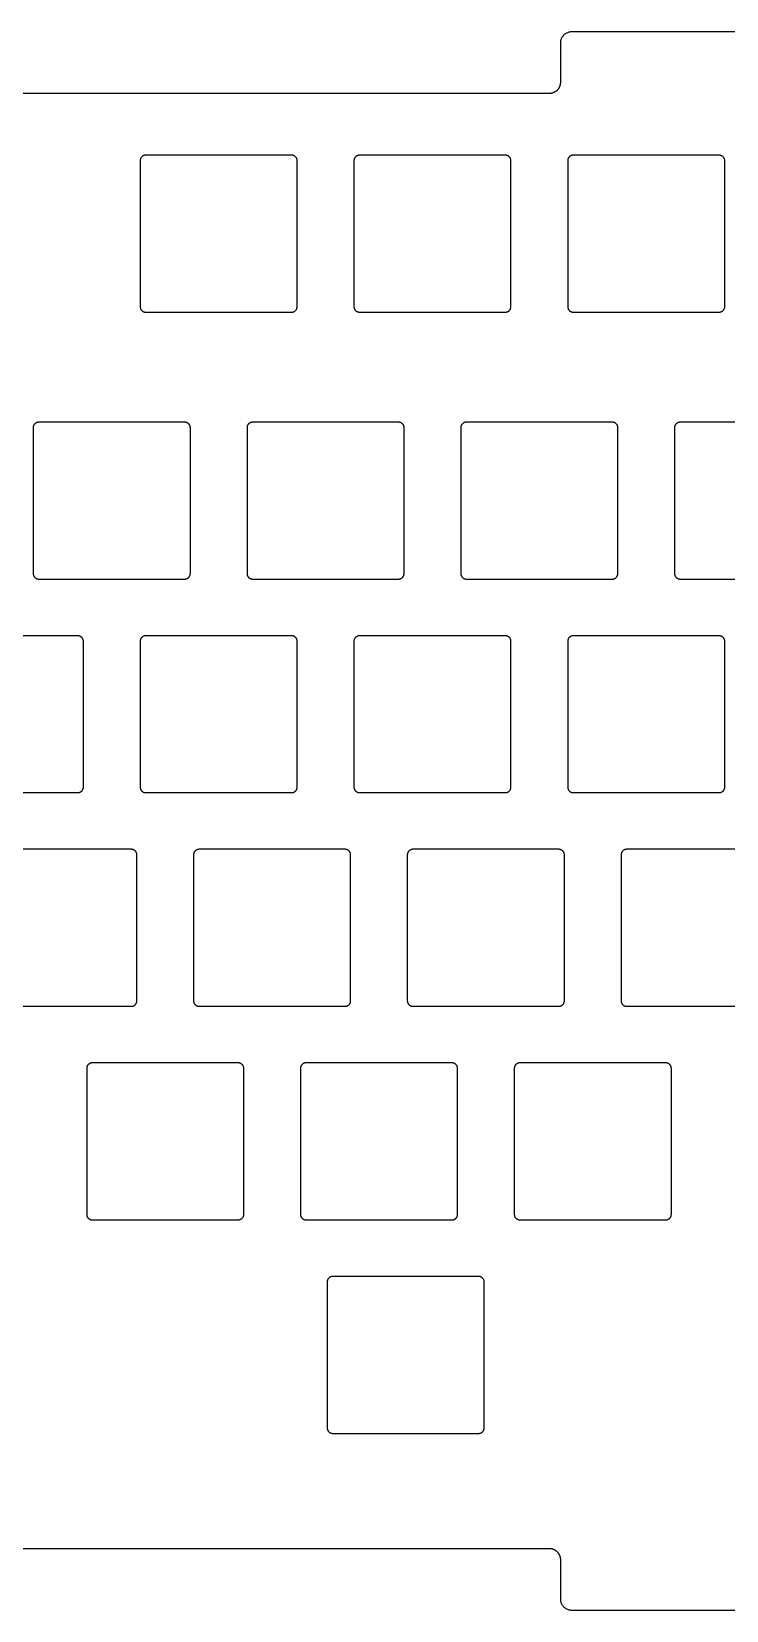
# Model space of a CAD drawing. Header units: millimetres. Extents: x -6 to 321, y -6 to 135.
# Drawn here: x 100.6 to 162.5, y -5.5 to 135.3 of the extents above; entities that cross this region are included whole.
import ezdxf

# ---------------------------------------------------------------- set-up
doc = ezdxf.new("R2010")
doc.units = ezdxf.units.MM
doc.layers.add('CUTOUTS', color=1, linetype='Continuous')
doc.layers.add('OUTLINE', color=7, linetype='Continuous')

msp = doc.modelspace()

# ---------------------------------------------------------------- linework, layer by layer
at = {"layer": 'CUTOUTS'}
for points in [[(110.64, 110.33), (110.67, 110.32), (110.7, 110.31), (110.73, 110.3), (110.77, 110.3), (110.8, 110.3), (123.8, 110.3), (123.83, 110.3), (123.87, 110.3), (123.9, 110.31), (123.93, 110.32), (123.96, 110.33), (123.99, 110.34), (124.02, 110.35), (124.05, 110.37), (124.08, 110.38), (124.1, 110.4), (124.13, 110.42), (124.15, 110.45), (124.18, 110.47), (124.2, 110.5), (124.22, 110.52), (124.23, 110.55), (124.25, 110.58), (124.26, 110.61), (124.27, 110.64), (124.28, 110.67), (124.29, 110.7), (124.3, 110.73), (124.3, 110.77), (124.3, 110.8), (124.3, 123.8), (124.3, 123.83), (124.3, 123.87), (124.29, 123.9), (124.28, 123.93), (124.27, 123.96), (124.26, 123.99), (124.25, 124.02), (124.23, 124.05), (124.22, 124.08), (124.2, 124.1), (124.18, 124.13), (124.15, 124.15), (124.13, 124.18), (124.1, 124.2), (124.08, 124.22), (124.05, 124.23), (124.02, 124.25), (123.99, 124.26), (123.96, 124.27), (123.93, 124.28), (123.9, 124.29), (123.87, 124.3), (123.83, 124.3), (123.8, 124.3), (110.8, 124.3), (110.77, 124.3), (110.73, 124.3), (110.7, 124.29), (110.67, 124.28), (110.64, 124.27), (110.61, 124.26), (110.58, 124.25), (110.55, 124.23), (110.52, 124.22), (110.5, 124.2), (110.47, 124.18), (110.45, 124.15), (110.42, 124.13), (110.4, 124.1), (110.38, 124.08), (110.37, 124.05), (110.35, 124.02), (110.34, 123.99), (110.33, 123.96), (110.32, 123.93), (110.31, 123.9), (110.3, 123.87), (110.3, 123.83), (110.3, 123.8), (110.3, 110.8), (110.3, 110.77), (110.3, 110.73), (110.31, 110.7), (110.32, 110.67), (110.33, 110.64), (110.34, 110.61), (110.35, 110.58), (110.37, 110.55), (110.38, 110.52), (110.4, 110.5), (110.42, 110.47), (110.45, 110.45), (110.47, 110.42), (110.5, 110.4), (110.52, 110.38), (110.55, 110.37), (110.58, 110.35), (110.61, 110.34)], [(129.72, 110.32), (129.75, 110.31), (129.78, 110.3), (129.82, 110.3), (129.85, 110.3), (142.85, 110.3), (142.88, 110.3), (142.92, 110.3), (142.95, 110.31), (142.98, 110.32), (143.01, 110.33), (143.04, 110.34), (143.07, 110.35), (143.1, 110.37), (143.13, 110.38), (143.15, 110.4), (143.18, 110.42), (143.2, 110.45), (143.23, 110.47), (143.25, 110.5), (143.27, 110.52), (143.28, 110.55), (143.3, 110.58), (143.31, 110.61), (143.32, 110.64), (143.33, 110.67), (143.34, 110.7), (143.35, 110.73), (143.35, 110.77), (143.35, 110.8), (143.35, 123.8), (143.35, 123.83), (143.35, 123.87), (143.34, 123.9), (143.33, 123.93), (143.32, 123.96), (143.31, 123.99), (143.3, 124.02), (143.28, 124.05), (143.27, 124.08), (143.25, 124.1), (143.23, 124.13), (143.2, 124.15), (143.18, 124.18), (143.15, 124.2), (143.13, 124.22), (143.1, 124.23), (143.07, 124.25), (143.04, 124.26), (143.01, 124.27), (142.98, 124.28), (142.95, 124.29), (142.92, 124.3), (142.88, 124.3), (142.85, 124.3), (129.85, 124.3), (129.82, 124.3), (129.78, 124.3), (129.75, 124.29), (129.72, 124.28), (129.69, 124.27), (129.66, 124.26), (129.63, 124.25), (129.6, 124.23), (129.57, 124.22), (129.55, 124.2), (129.52, 124.18), (129.5, 124.15), (129.47, 124.13), (129.45, 124.1), (129.43, 124.08), (129.42, 124.05), (129.4, 124.02), (129.39, 123.99), (129.38, 123.96), (129.37, 123.93), (129.36, 123.9), (129.35, 123.87), (129.35, 123.83), (129.35, 123.8), (129.35, 110.8), (129.35, 110.77), (129.35, 110.73), (129.36, 110.7), (129.37, 110.67), (129.38, 110.64), (129.39, 110.61), (129.4, 110.58), (129.42, 110.55), (129.43, 110.52), (129.45, 110.5), (129.47, 110.47), (129.5, 110.45), (129.52, 110.42), (129.55, 110.4), (129.57, 110.38), (129.6, 110.37), (129.63, 110.35), (129.66, 110.34), (129.69, 110.33)], [(148.77, 110.32), (148.8, 110.31), (148.83, 110.3), (148.87, 110.3), (148.9, 110.3), (161.9, 110.3), (161.93, 110.3), (161.97, 110.3), (162, 110.31), (162.03, 110.32), (162.06, 110.33), (162.09, 110.34), (162.12, 110.35), (162.15, 110.37), (162.18, 110.38), (162.2, 110.4), (162.23, 110.42), (162.25, 110.45), (162.28, 110.47), (162.3, 110.5), (162.32, 110.52), (162.33, 110.55), (162.35, 110.58), (162.36, 110.61), (162.37, 110.64), (162.38, 110.67), (162.39, 110.7), (162.4, 110.73), (162.4, 110.77), (162.4, 110.8), (162.4, 123.8), (162.4, 123.83), (162.4, 123.87), (162.39, 123.9), (162.38, 123.93), (162.37, 123.96), (162.36, 123.99), (162.35, 124.02), (162.33, 124.05), (162.32, 124.08), (162.3, 124.1), (162.28, 124.13), (162.25, 124.15), (162.23, 124.18), (162.2, 124.2), (162.18, 124.22), (162.15, 124.23), (162.12, 124.25), (162.09, 124.26), (162.06, 124.27), (162.03, 124.28), (162, 124.29), (161.97, 124.3), (161.93, 124.3), (161.9, 124.3), (148.9, 124.3), (148.87, 124.3), (148.83, 124.3), (148.8, 124.29), (148.77, 124.28), (148.74, 124.27), (148.71, 124.26), (148.68, 124.25), (148.65, 124.23), (148.62, 124.22), (148.6, 124.2), (148.57, 124.18), (148.55, 124.15), (148.52, 124.13), (148.5, 124.1), (148.48, 124.08), (148.47, 124.05), (148.45, 124.02), (148.44, 123.99), (148.43, 123.96), (148.42, 123.93), (148.41, 123.9), (148.4, 123.87), (148.4, 123.83), (148.4, 123.8), (148.4, 110.8), (148.4, 110.77), (148.4, 110.73), (148.41, 110.7), (148.42, 110.67), (148.43, 110.64), (148.44, 110.61), (148.45, 110.58), (148.47, 110.55), (148.48, 110.52), (148.5, 110.5), (148.52, 110.47), (148.55, 110.45), (148.57, 110.42), (148.6, 110.4), (148.62, 110.38), (148.65, 110.37), (148.68, 110.35), (148.71, 110.34), (148.74, 110.33)], [(101.11, 86.51), (101.15, 86.5), (101.18, 86.5), (101.21, 86.49), (101.24, 86.49), (101.28, 86.49), (114.28, 86.49), (114.31, 86.49), (114.34, 86.49), (114.37, 86.5), (114.4, 86.5), (114.44, 86.51), (114.47, 86.53), (114.5, 86.54), (114.53, 86.55), (114.55, 86.57), (114.58, 86.59), (114.6, 86.61), (114.63, 86.63), (114.65, 86.66), (114.67, 86.68), (114.69, 86.71), (114.71, 86.74), (114.72, 86.77), (114.74, 86.8), (114.75, 86.83), (114.76, 86.86), (114.77, 86.89), (114.77, 86.92), (114.77, 86.95), (114.78, 86.99), (114.78, 99.99), (114.77, 100.02), (114.77, 100.05), (114.77, 100.09), (114.76, 100.12), (114.75, 100.15), (114.74, 100.18), (114.72, 100.21), (114.71, 100.24), (114.69, 100.27), (114.67, 100.29), (114.65, 100.32), (114.63, 100.34), (114.6, 100.36), (114.58, 100.38), (114.55, 100.4), (114.53, 100.42), (114.5, 100.44), (114.47, 100.45), (114.44, 100.46), (114.4, 100.47), (114.37, 100.48), (114.34, 100.48), (114.31, 100.49), (114.28, 100.49), (101.28, 100.49), (101.24, 100.49), (101.21, 100.48), (101.18, 100.48), (101.15, 100.47), (101.11, 100.46), (101.08, 100.45), (101.05, 100.44), (101.03, 100.42), (101, 100.4), (100.97, 100.38), (100.95, 100.36), (100.92, 100.34), (100.9, 100.32), (100.88, 100.29), (100.86, 100.27), (100.84, 100.24), (100.83, 100.21), (100.81, 100.18), (100.8, 100.15), (100.79, 100.12), (100.78, 100.09), (100.78, 100.05), (100.78, 100.02), (100.78, 99.99), (100.78, 86.99), (100.78, 86.95), (100.78, 86.92), (100.78, 86.89), (100.79, 86.86), (100.8, 86.83), (100.81, 86.8), (100.83, 86.77), (100.84, 86.74), (100.86, 86.71), (100.88, 86.68), (100.9, 86.66), (100.92, 86.63), (100.95, 86.61), (100.97, 86.59), (101, 86.57), (101.03, 86.55), (101.05, 86.54), (101.08, 86.53)], [(120.2, 86.5), (120.23, 86.5), (120.26, 86.49), (120.29, 86.49), (120.33, 86.49), (133.32, 86.49), (133.36, 86.49), (133.39, 86.49), (133.42, 86.5), (133.45, 86.5), (133.49, 86.51), (133.52, 86.53), (133.55, 86.54), (133.57, 86.55), (133.6, 86.57), (133.63, 86.59), (133.65, 86.61), (133.68, 86.63), (133.7, 86.66), (133.72, 86.68), (133.74, 86.71), (133.76, 86.74), (133.77, 86.77), (133.79, 86.8), (133.8, 86.83), (133.81, 86.86), (133.82, 86.89), (133.82, 86.92), (133.82, 86.95), (133.82, 86.99), (133.82, 99.99), (133.82, 100.02), (133.82, 100.05), (133.82, 100.09), (133.81, 100.12), (133.8, 100.15), (133.79, 100.18), (133.77, 100.21), (133.76, 100.24), (133.74, 100.27), (133.72, 100.29), (133.7, 100.32), (133.68, 100.34), (133.65, 100.36), (133.63, 100.38), (133.6, 100.4), (133.57, 100.42), (133.55, 100.44), (133.52, 100.45), (133.49, 100.46), (133.45, 100.47), (133.42, 100.48), (133.39, 100.48), (133.36, 100.49), (133.32, 100.49), (120.33, 100.49), (120.29, 100.49), (120.26, 100.48), (120.23, 100.48), (120.2, 100.47), (120.16, 100.46), (120.13, 100.45), (120.1, 100.44), (120.08, 100.42), (120.05, 100.4), (120.02, 100.38), (120, 100.36), (119.97, 100.34), (119.95, 100.32), (119.93, 100.29), (119.91, 100.27), (119.89, 100.24), (119.88, 100.21), (119.86, 100.18), (119.85, 100.15), (119.84, 100.12), (119.83, 100.09), (119.83, 100.05), (119.83, 100.02), (119.83, 99.99), (119.83, 86.99), (119.83, 86.95), (119.83, 86.92), (119.83, 86.89), (119.84, 86.86), (119.85, 86.83), (119.86, 86.8), (119.88, 86.77), (119.89, 86.74), (119.91, 86.71), (119.93, 86.68), (119.95, 86.66), (119.97, 86.63), (120, 86.61), (120.02, 86.59), (120.05, 86.57), (120.08, 86.55), (120.1, 86.54), (120.13, 86.53), (120.16, 86.51)], [(139.21, 86.51), (139.25, 86.5), (139.28, 86.5), (139.31, 86.49), (139.34, 86.49), (139.38, 86.49), (152.38, 86.49), (152.41, 86.49), (152.44, 86.49), (152.47, 86.5), (152.5, 86.5), (152.54, 86.51), (152.57, 86.53), (152.6, 86.54), (152.62, 86.55), (152.65, 86.57), (152.68, 86.59), (152.7, 86.61), (152.73, 86.63), (152.75, 86.66), (152.77, 86.68), (152.79, 86.71), (152.81, 86.74), (152.82, 86.77), (152.84, 86.8), (152.85, 86.83), (152.86, 86.86), (152.87, 86.89), (152.87, 86.92), (152.87, 86.95), (152.88, 86.99), (152.88, 99.99), (152.87, 100.02), (152.87, 100.05), (152.87, 100.09), (152.86, 100.12), (152.85, 100.15), (152.84, 100.18), (152.82, 100.21), (152.81, 100.24), (152.79, 100.27), (152.77, 100.29), (152.75, 100.32), (152.73, 100.34), (152.7, 100.36), (152.68, 100.38), (152.65, 100.4), (152.62, 100.42), (152.6, 100.44), (152.57, 100.45), (152.54, 100.46), (152.5, 100.47), (152.47, 100.48), (152.44, 100.48), (152.41, 100.49), (152.38, 100.49), (139.38, 100.49), (139.34, 100.49), (139.31, 100.48), (139.28, 100.48), (139.25, 100.47), (139.21, 100.46), (139.18, 100.45), (139.15, 100.44), (139.12, 100.42), (139.1, 100.4), (139.07, 100.38), (139.05, 100.36), (139.02, 100.34), (139, 100.32), (138.98, 100.29), (138.96, 100.27), (138.94, 100.24), (138.93, 100.21), (138.91, 100.18), (138.9, 100.15), (138.89, 100.12), (138.88, 100.09), (138.88, 100.05), (138.88, 100.02), (138.88, 99.99), (138.88, 86.99), (138.88, 86.95), (138.88, 86.92), (138.88, 86.89), (138.89, 86.86), (138.9, 86.83), (138.91, 86.8), (138.93, 86.77), (138.94, 86.74), (138.96, 86.71), (138.98, 86.68), (139, 86.66), (139.02, 86.63), (139.05, 86.61), (139.07, 86.59), (139.1, 86.57), (139.12, 86.55), (139.15, 86.54), (139.18, 86.53)], [(110.64, 67.46), (110.67, 67.45), (110.7, 67.45), (110.73, 67.44), (110.77, 67.44), (110.8, 67.44), (123.8, 67.44), (123.83, 67.44), (123.87, 67.44), (123.9, 67.45), (123.93, 67.45), (123.96, 67.46), (123.99, 67.48), (124.02, 67.49), (124.05, 67.5), (124.08, 67.52), (124.1, 67.54), (124.13, 67.56), (124.15, 67.58), (124.18, 67.61), (124.2, 67.63), (124.22, 67.66), (124.23, 67.69), (124.25, 67.72), (124.26, 67.75), (124.27, 67.78), (124.28, 67.81), (124.29, 67.84), (124.3, 67.87), (124.3, 67.9), (124.3, 67.94), (124.3, 80.94), (124.3, 80.97), (124.3, 81), (124.29, 81.04), (124.28, 81.07), (124.27, 81.1), (124.26, 81.13), (124.25, 81.16), (124.23, 81.19), (124.22, 81.22), (124.2, 81.24), (124.18, 81.27), (124.15, 81.29), (124.13, 81.31), (124.1, 81.33), (124.08, 81.35), (124.05, 81.37), (124.02, 81.39), (123.99, 81.4), (123.96, 81.41), (123.93, 81.42), (123.9, 81.43), (123.87, 81.43), (123.83, 81.44), (123.8, 81.44), (110.8, 81.44), (110.77, 81.44), (110.73, 81.43), (110.7, 81.43), (110.67, 81.42), (110.64, 81.41), (110.61, 81.4), (110.58, 81.39), (110.55, 81.37), (110.52, 81.35), (110.5, 81.33), (110.47, 81.31), (110.45, 81.29), (110.42, 81.27), (110.4, 81.24), (110.38, 81.22), (110.37, 81.19), (110.35, 81.16), (110.34, 81.13), (110.33, 81.1), (110.32, 81.07), (110.31, 81.04), (110.3, 81), (110.3, 80.97), (110.3, 80.94), (110.3, 67.94), (110.3, 67.9), (110.3, 67.87), (110.31, 67.84), (110.32, 67.81), (110.33, 67.78), (110.34, 67.75), (110.35, 67.72), (110.37, 67.69), (110.38, 67.66), (110.4, 67.63), (110.42, 67.61), (110.45, 67.58), (110.47, 67.56), (110.5, 67.54), (110.52, 67.52), (110.55, 67.5), (110.58, 67.49), (110.61, 67.48)], [(129.72, 67.45), (129.75, 67.45), (129.78, 67.44), (129.82, 67.44), (129.85, 67.44), (142.85, 67.44), (142.88, 67.44), (142.92, 67.44), (142.95, 67.45), (142.98, 67.45), (143.01, 67.46), (143.04, 67.48), (143.07, 67.49), (143.1, 67.5), (143.13, 67.52), (143.15, 67.54), (143.18, 67.56), (143.2, 67.58), (143.23, 67.61), (143.25, 67.63), (143.27, 67.66), (143.28, 67.69), (143.3, 67.72), (143.31, 67.75), (143.32, 67.78), (143.33, 67.81), (143.34, 67.84), (143.35, 67.87), (143.35, 67.9), (143.35, 67.94), (143.35, 80.94), (143.35, 80.97), (143.35, 81), (143.34, 81.04), (143.33, 81.07), (143.32, 81.1), (143.31, 81.13), (143.3, 81.16), (143.28, 81.19), (143.27, 81.22), (143.25, 81.24), (143.23, 81.27), (143.2, 81.29), (143.18, 81.31), (143.15, 81.33), (143.13, 81.35), (143.1, 81.37), (143.07, 81.39), (143.04, 81.4), (143.01, 81.41), (142.98, 81.42), (142.95, 81.43), (142.92, 81.43), (142.88, 81.44), (142.85, 81.44), (129.85, 81.44), (129.82, 81.44), (129.78, 81.43), (129.75, 81.43), (129.72, 81.42), (129.69, 81.41), (129.66, 81.4), (129.63, 81.39), (129.6, 81.37), (129.57, 81.35), (129.55, 81.33), (129.52, 81.31), (129.5, 81.29), (129.47, 81.27), (129.45, 81.24), (129.43, 81.22), (129.42, 81.19), (129.4, 81.16), (129.39, 81.13), (129.38, 81.1), (129.37, 81.07), (129.36, 81.04), (129.35, 81), (129.35, 80.97), (129.35, 80.94), (129.35, 67.94), (129.35, 67.9), (129.35, 67.87), (129.36, 67.84), (129.37, 67.81), (129.38, 67.78), (129.39, 67.75), (129.4, 67.72), (129.42, 67.69), (129.43, 67.66), (129.45, 67.63), (129.47, 67.61), (129.5, 67.58), (129.52, 67.56), (129.55, 67.54), (129.57, 67.52), (129.6, 67.5), (129.63, 67.49), (129.66, 67.48), (129.69, 67.46)], [(148.77, 67.45), (148.8, 67.45), (148.83, 67.44), (148.87, 67.44), (148.9, 67.44), (161.9, 67.44), (161.93, 67.44), (161.97, 67.44), (162, 67.45), (162.03, 67.45), (162.06, 67.46), (162.09, 67.48), (162.12, 67.49), (162.15, 67.5), (162.18, 67.52), (162.2, 67.54), (162.23, 67.56), (162.25, 67.58), (162.28, 67.61), (162.3, 67.63), (162.32, 67.66), (162.33, 67.69), (162.35, 67.72), (162.36, 67.75), (162.37, 67.78), (162.38, 67.81), (162.39, 67.84), (162.4, 67.87), (162.4, 67.9), (162.4, 67.94), (162.4, 80.94), (162.4, 80.97), (162.4, 81), (162.39, 81.04), (162.38, 81.07), (162.37, 81.1), (162.36, 81.13), (162.35, 81.16), (162.33, 81.19), (162.32, 81.22), (162.3, 81.24), (162.28, 81.27), (162.25, 81.29), (162.23, 81.31), (162.2, 81.33), (162.18, 81.35), (162.15, 81.37), (162.12, 81.39), (162.09, 81.4), (162.06, 81.41), (162.03, 81.42), (162, 81.43), (161.97, 81.43), (161.93, 81.44), (161.9, 81.44), (148.9, 81.44), (148.87, 81.44), (148.83, 81.43), (148.8, 81.43), (148.77, 81.42), (148.74, 81.41), (148.71, 81.4), (148.68, 81.39), (148.65, 81.37), (148.62, 81.35), (148.6, 81.33), (148.57, 81.31), (148.55, 81.29), (148.52, 81.27), (148.5, 81.24), (148.48, 81.22), (148.47, 81.19), (148.45, 81.16), (148.44, 81.13), (148.43, 81.1), (148.42, 81.07), (148.41, 81.04), (148.4, 81), (148.4, 80.97), (148.4, 80.94), (148.4, 67.94), (148.4, 67.9), (148.4, 67.87), (148.41, 67.84), (148.42, 67.81), (148.43, 67.78), (148.44, 67.75), (148.45, 67.72), (148.47, 67.69), (148.48, 67.66), (148.5, 67.63), (148.52, 67.61), (148.55, 67.58), (148.57, 67.56), (148.6, 67.54), (148.62, 67.52), (148.65, 67.5), (148.68, 67.49), (148.71, 67.48), (148.74, 67.46)], [(115.43, 48.4), (115.46, 48.4), (115.5, 48.39), (115.53, 48.39), (115.56, 48.39), (128.56, 48.39), (128.6, 48.39), (128.63, 48.39), (128.66, 48.4), (128.69, 48.4), (128.72, 48.41), (128.75, 48.43), (128.78, 48.44), (128.81, 48.45), (128.84, 48.47), (128.87, 48.49), (128.89, 48.51), (128.92, 48.53), (128.94, 48.56), (128.96, 48.58), (128.98, 48.61), (129, 48.64), (129.01, 48.67), (129.02, 48.7), (129.04, 48.73), (129.05, 48.76), (129.05, 48.79), (129.06, 48.82), (129.06, 48.85), (129.06, 48.89), (129.06, 61.89), (129.06, 61.92), (129.06, 61.95), (129.05, 61.99), (129.05, 62.02), (129.04, 62.05), (129.02, 62.08), (129.01, 62.11), (129, 62.14), (128.98, 62.17), (128.96, 62.19), (128.94, 62.22), (128.92, 62.24), (128.89, 62.26), (128.87, 62.28), (128.84, 62.3), (128.81, 62.32), (128.78, 62.34), (128.75, 62.35), (128.72, 62.36), (128.69, 62.37), (128.66, 62.38), (128.63, 62.38), (128.6, 62.39), (128.56, 62.39), (115.56, 62.39), (115.53, 62.39), (115.5, 62.38), (115.46, 62.38), (115.43, 62.37), (115.4, 62.36), (115.37, 62.35), (115.34, 62.34), (115.31, 62.32), (115.28, 62.3), (115.26, 62.28), (115.23, 62.26), (115.21, 62.24), (115.19, 62.22), (115.17, 62.19), (115.15, 62.17), (115.13, 62.14), (115.11, 62.11), (115.1, 62.08), (115.09, 62.05), (115.08, 62.02), (115.07, 61.99), (115.07, 61.95), (115.06, 61.92), (115.06, 61.89), (115.06, 48.89), (115.06, 48.85), (115.07, 48.82), (115.07, 48.79), (115.08, 48.76), (115.09, 48.73), (115.1, 48.7), (115.11, 48.67), (115.13, 48.64), (115.15, 48.61), (115.17, 48.58), (115.19, 48.56), (115.21, 48.53), (115.23, 48.51), (115.26, 48.49), (115.28, 48.47), (115.31, 48.45), (115.34, 48.44), (115.37, 48.43), (115.4, 48.41)], [(134.45, 48.41), (134.48, 48.4), (134.51, 48.4), (134.55, 48.39), (134.58, 48.39), (134.61, 48.39), (147.61, 48.39), (147.65, 48.39), (147.68, 48.39), (147.71, 48.4), (147.74, 48.4), (147.77, 48.41), (147.8, 48.43), (147.83, 48.44), (147.86, 48.45), (147.89, 48.47), (147.92, 48.49), (147.94, 48.51), (147.97, 48.53), (147.99, 48.56), (148.01, 48.58), (148.03, 48.61), (148.05, 48.64), (148.06, 48.67), (148.07, 48.7), (148.09, 48.73), (148.1, 48.76), (148.1, 48.79), (148.11, 48.82), (148.11, 48.85), (148.11, 48.89), (148.11, 61.89), (148.11, 61.92), (148.11, 61.95), (148.1, 61.99), (148.1, 62.02), (148.09, 62.05), (148.07, 62.08), (148.06, 62.11), (148.05, 62.14), (148.03, 62.17), (148.01, 62.19), (147.99, 62.22), (147.97, 62.24), (147.94, 62.26), (147.92, 62.28), (147.89, 62.3), (147.86, 62.32), (147.83, 62.34), (147.8, 62.35), (147.77, 62.36), (147.74, 62.37), (147.71, 62.38), (147.68, 62.38), (147.65, 62.39), (147.61, 62.39), (134.61, 62.39), (134.58, 62.39), (134.55, 62.38), (134.51, 62.38), (134.48, 62.37), (134.45, 62.36), (134.42, 62.35), (134.39, 62.34), (134.36, 62.32), (134.33, 62.3), (134.31, 62.28), (134.28, 62.26), (134.26, 62.24), (134.24, 62.22), (134.22, 62.19), (134.2, 62.17), (134.18, 62.14), (134.16, 62.11), (134.15, 62.08), (134.14, 62.05), (134.13, 62.02), (134.12, 61.99), (134.12, 61.95), (134.11, 61.92), (134.11, 61.89), (134.11, 48.89), (134.11, 48.85), (134.12, 48.82), (134.12, 48.79), (134.13, 48.76), (134.14, 48.73), (134.15, 48.7), (134.16, 48.67), (134.18, 48.64), (134.2, 48.61), (134.22, 48.58), (134.24, 48.56), (134.26, 48.53), (134.28, 48.51), (134.31, 48.49), (134.33, 48.47), (134.36, 48.45), (134.39, 48.44), (134.42, 48.43)], [(105.91, 29.35), (105.94, 29.35), (105.97, 29.34), (106, 29.34), (106.04, 29.34), (119.04, 29.34), (119.07, 29.34), (119.1, 29.34), (119.14, 29.35), (119.17, 29.35), (119.2, 29.36), (119.23, 29.38), (119.26, 29.39), (119.29, 29.4), (119.32, 29.42), (119.34, 29.44), (119.37, 29.46), (119.39, 29.48), (119.41, 29.51), (119.43, 29.53), (119.45, 29.56), (119.47, 29.59), (119.49, 29.62), (119.5, 29.65), (119.51, 29.68), (119.52, 29.71), (119.53, 29.74), (119.53, 29.77), (119.54, 29.8), (119.54, 29.84), (119.54, 42.84), (119.54, 42.87), (119.53, 42.9), (119.53, 42.94), (119.52, 42.97), (119.51, 43), (119.5, 43.03), (119.49, 43.06), (119.47, 43.09), (119.45, 43.12), (119.43, 43.14), (119.41, 43.17), (119.39, 43.19), (119.37, 43.21), (119.34, 43.23), (119.32, 43.25), (119.29, 43.27), (119.26, 43.29), (119.23, 43.3), (119.2, 43.31), (119.17, 43.32), (119.14, 43.33), (119.1, 43.33), (119.07, 43.34), (119.04, 43.34), (106.04, 43.34), (106, 43.34), (105.97, 43.33), (105.94, 43.33), (105.91, 43.32), (105.88, 43.31), (105.85, 43.3), (105.82, 43.29), (105.79, 43.27), (105.76, 43.25), (105.73, 43.23), (105.71, 43.21), (105.68, 43.19), (105.66, 43.17), (105.64, 43.14), (105.62, 43.12), (105.6, 43.09), (105.59, 43.06), (105.58, 43.03), (105.56, 43), (105.55, 42.97), (105.55, 42.94), (105.54, 42.9), (105.54, 42.87), (105.54, 42.84), (105.54, 29.84), (105.54, 29.8), (105.54, 29.77), (105.55, 29.74), (105.55, 29.71), (105.56, 29.68), (105.58, 29.65), (105.59, 29.62), (105.6, 29.59), (105.62, 29.56), (105.64, 29.53), (105.66, 29.51), (105.68, 29.48), (105.71, 29.46), (105.73, 29.44), (105.76, 29.42), (105.79, 29.4), (105.82, 29.39), (105.85, 29.38), (105.88, 29.36)], [(124.93, 29.36), (124.96, 29.35), (124.99, 29.35), (125.02, 29.34), (125.05, 29.34), (125.09, 29.34), (138.09, 29.34), (138.12, 29.34), (138.15, 29.34), (138.19, 29.35), (138.22, 29.35), (138.25, 29.36), (138.28, 29.38), (138.31, 29.39), (138.34, 29.4), (138.37, 29.42), (138.39, 29.44), (138.42, 29.46), (138.44, 29.48), (138.46, 29.51), (138.48, 29.53), (138.5, 29.56), (138.52, 29.59), (138.54, 29.62), (138.55, 29.65), (138.56, 29.68), (138.57, 29.71), (138.58, 29.74), (138.58, 29.77), (138.59, 29.8), (138.59, 29.84), (138.59, 42.84), (138.59, 42.87), (138.58, 42.9), (138.58, 42.94), (138.57, 42.97), (138.56, 43), (138.55, 43.03), (138.54, 43.06), (138.52, 43.09), (138.5, 43.12), (138.48, 43.14), (138.46, 43.17), (138.44, 43.19), (138.42, 43.21), (138.39, 43.23), (138.37, 43.25), (138.34, 43.27), (138.31, 43.29), (138.28, 43.3), (138.25, 43.31), (138.22, 43.32), (138.19, 43.33), (138.15, 43.33), (138.12, 43.34), (138.09, 43.34), (125.09, 43.34), (125.05, 43.34), (125.02, 43.33), (124.99, 43.33), (124.96, 43.32), (124.93, 43.31), (124.9, 43.3), (124.87, 43.29), (124.84, 43.27), (124.81, 43.25), (124.78, 43.23), (124.76, 43.21), (124.73, 43.19), (124.71, 43.17), (124.69, 43.14), (124.67, 43.12), (124.65, 43.09), (124.64, 43.06), (124.63, 43.03), (124.61, 43), (124.6, 42.97), (124.6, 42.94), (124.59, 42.9), (124.59, 42.87), (124.59, 42.84), (124.59, 29.84), (124.59, 29.8), (124.59, 29.77), (124.6, 29.74), (124.6, 29.71), (124.61, 29.68), (124.63, 29.65), (124.64, 29.62), (124.65, 29.59), (124.67, 29.56), (124.69, 29.53), (124.71, 29.51), (124.73, 29.48), (124.76, 29.46), (124.78, 29.44), (124.81, 29.42), (124.84, 29.4), (124.87, 29.39), (124.9, 29.38)], [(143.98, 29.36), (144.01, 29.35), (144.04, 29.35), (144.07, 29.34), (144.1, 29.34), (144.14, 29.34), (157.14, 29.34), (157.17, 29.34), (157.2, 29.34), (157.24, 29.35), (157.27, 29.35), (157.3, 29.36), (157.33, 29.38), (157.36, 29.39), (157.39, 29.4), (157.42, 29.42), (157.44, 29.44), (157.47, 29.46), (157.49, 29.48), (157.51, 29.51), (157.53, 29.53), (157.55, 29.56), (157.57, 29.59), (157.59, 29.62), (157.6, 29.65), (157.61, 29.68), (157.62, 29.71), (157.63, 29.74), (157.63, 29.77), (157.64, 29.8), (157.64, 29.84), (157.64, 42.84), (157.64, 42.87), (157.63, 42.9), (157.63, 42.94), (157.62, 42.97), (157.61, 43), (157.6, 43.03), (157.59, 43.06), (157.57, 43.09), (157.55, 43.12), (157.53, 43.14), (157.51, 43.17), (157.49, 43.19), (157.47, 43.21), (157.44, 43.23), (157.42, 43.25), (157.39, 43.27), (157.36, 43.29), (157.33, 43.3), (157.3, 43.31), (157.27, 43.32), (157.24, 43.33), (157.2, 43.33), (157.17, 43.34), (157.14, 43.34), (144.14, 43.34), (144.1, 43.34), (144.07, 43.33), (144.04, 43.33), (144.01, 43.32), (143.98, 43.31), (143.95, 43.3), (143.92, 43.29), (143.89, 43.27), (143.86, 43.25), (143.83, 43.23), (143.81, 43.21), (143.78, 43.19), (143.76, 43.17), (143.74, 43.14), (143.72, 43.12), (143.7, 43.09), (143.69, 43.06), (143.68, 43.03), (143.66, 43), (143.65, 42.97), (143.65, 42.94), (143.64, 42.9), (143.64, 42.87), (143.64, 42.84), (143.64, 29.84), (143.64, 29.8), (143.64, 29.77), (143.65, 29.74), (143.65, 29.71), (143.66, 29.68), (143.68, 29.65), (143.69, 29.62), (143.7, 29.59), (143.72, 29.56), (143.74, 29.53), (143.76, 29.51), (143.78, 29.48), (143.81, 29.46), (143.83, 29.44), (143.86, 29.42), (143.89, 29.4), (143.92, 29.39), (143.95, 29.38)], [(127.31, 10.31), (127.34, 10.3), (127.37, 10.3), (127.4, 10.29), (127.44, 10.29), (127.47, 10.29), (140.47, 10.29), (140.5, 10.29), (140.53, 10.29), (140.57, 10.3), (140.6, 10.3), (140.63, 10.31), (140.66, 10.33), (140.69, 10.34), (140.72, 10.35), (140.75, 10.37), (140.77, 10.39), (140.8, 10.41), (140.82, 10.43), (140.84, 10.46), (140.87, 10.48), (140.88, 10.51), (140.9, 10.54), (140.92, 10.57), (140.93, 10.6), (140.94, 10.63), (140.95, 10.66), (140.96, 10.69), (140.96, 10.72), (140.97, 10.75), (140.97, 10.79), (140.97, 23.79), (140.97, 23.82), (140.96, 23.85), (140.96, 23.89), (140.95, 23.92), (140.94, 23.95), (140.93, 23.98), (140.92, 24.01), (140.9, 24.04), (140.88, 24.07), (140.87, 24.09), (140.84, 24.12), (140.82, 24.14), (140.8, 24.16), (140.77, 24.18), (140.75, 24.2), (140.72, 24.22), (140.69, 24.24), (140.66, 24.25), (140.63, 24.26), (140.6, 24.27), (140.57, 24.28), (140.53, 24.28), (140.5, 24.29), (140.47, 24.29), (127.47, 24.29), (127.44, 24.29), (127.4, 24.28), (127.37, 24.28), (127.34, 24.27), (127.31, 24.26), (127.28, 24.25), (127.25, 24.24), (127.22, 24.22), (127.19, 24.2), (127.16, 24.18), (127.14, 24.16), (127.12, 24.14), (127.09, 24.12), (127.07, 24.09), (127.05, 24.07), (127.04, 24.04), (127.02, 24.01), (127.01, 23.98), (127, 23.95), (126.99, 23.92), (126.98, 23.89), (126.97, 23.85), (126.97, 23.82), (126.97, 23.79), (126.97, 10.79), (126.97, 10.75), (126.97, 10.72), (126.98, 10.69), (126.99, 10.66), (127, 10.63), (127.01, 10.6), (127.02, 10.57), (127.04, 10.54), (127.05, 10.51), (127.07, 10.48), (127.09, 10.46), (127.12, 10.43), (127.14, 10.41), (127.16, 10.39), (127.19, 10.37), (127.22, 10.35), (127.25, 10.34), (127.28, 10.33)]]:
    msp.add_lwpolyline(points, close=True, dxfattribs=at)
for points in [[(171.43, 100.49), (158.43, 100.49), (158.39, 100.49), (158.36, 100.48), (158.33, 100.48), (158.3, 100.47), (158.26, 100.46), (158.23, 100.45), (158.2, 100.44), (158.18, 100.42), (158.15, 100.4), (158.12, 100.38), (158.1, 100.36), (158.07, 100.34), (158.05, 100.32), (158.03, 100.29), (158.01, 100.27), (157.99, 100.24), (157.98, 100.21), (157.96, 100.18), (157.95, 100.15), (157.94, 100.12), (157.93, 100.09), (157.93, 100.05), (157.93, 100.02), (157.93, 99.99), (157.93, 86.99), (157.93, 86.95), (157.93, 86.92), (157.93, 86.89), (157.94, 86.86), (157.95, 86.83), (157.96, 86.8), (157.98, 86.77), (157.99, 86.74), (158.01, 86.71), (158.03, 86.68), (158.05, 86.66), (158.07, 86.63), (158.1, 86.61), (158.12, 86.59), (158.15, 86.57), (158.18, 86.55), (158.2, 86.54), (158.23, 86.53), (158.26, 86.51), (158.3, 86.5), (158.33, 86.5), (158.36, 86.49), (158.39, 86.49), (158.43, 86.49), (171.43, 86.49)], [(91.75, 67.44), (104.75, 67.44), (104.78, 67.44), (104.82, 67.44), (104.85, 67.45), (104.88, 67.45), (104.91, 67.46), (104.94, 67.48), (104.97, 67.49), (105, 67.5), (105.03, 67.52), (105.05, 67.54), (105.08, 67.56), (105.1, 67.58), (105.13, 67.61), (105.15, 67.63), (105.17, 67.66), (105.18, 67.69), (105.2, 67.72), (105.21, 67.75), (105.22, 67.78), (105.23, 67.81), (105.24, 67.84), (105.25, 67.87), (105.25, 67.9), (105.25, 67.94), (105.25, 80.94), (105.25, 80.97), (105.25, 81), (105.24, 81.04), (105.23, 81.07), (105.22, 81.1), (105.21, 81.13), (105.2, 81.16), (105.18, 81.19), (105.17, 81.22), (105.15, 81.24), (105.13, 81.27), (105.1, 81.29), (105.08, 81.31), (105.05, 81.33), (105.03, 81.35), (105, 81.37), (104.97, 81.39), (104.94, 81.4), (104.91, 81.41), (104.88, 81.42), (104.85, 81.43), (104.82, 81.43), (104.78, 81.44), (104.75, 81.44), (91.75, 81.44)], [(96.51, 48.39), (109.51, 48.39), (109.55, 48.39), (109.58, 48.39), (109.61, 48.4), (109.64, 48.4), (109.67, 48.41), (109.7, 48.43), (109.73, 48.44), (109.76, 48.45), (109.79, 48.47), (109.82, 48.49), (109.84, 48.51), (109.87, 48.53), (109.89, 48.56), (109.91, 48.58), (109.93, 48.61), (109.95, 48.64), (109.96, 48.67), (109.97, 48.7), (109.99, 48.73), (110, 48.76), (110, 48.79), (110.01, 48.82), (110.01, 48.85), (110.01, 48.89), (110.01, 61.89), (110.01, 61.92), (110.01, 61.95), (110, 61.99), (110, 62.02), (109.99, 62.05), (109.97, 62.08), (109.96, 62.11), (109.95, 62.14), (109.93, 62.17), (109.91, 62.19), (109.89, 62.22), (109.87, 62.24), (109.84, 62.26), (109.82, 62.28), (109.79, 62.3), (109.76, 62.32), (109.73, 62.34), (109.7, 62.35), (109.67, 62.36), (109.64, 62.37), (109.61, 62.38), (109.58, 62.38), (109.55, 62.39), (109.51, 62.39), (96.51, 62.39)], [(166.66, 62.39), (153.66, 62.39), (153.63, 62.39), (153.6, 62.38), (153.56, 62.38), (153.53, 62.37), (153.5, 62.36), (153.47, 62.35), (153.44, 62.34), (153.41, 62.32), (153.38, 62.3), (153.36, 62.28), (153.33, 62.26), (153.31, 62.24), (153.29, 62.22), (153.27, 62.19), (153.25, 62.17), (153.23, 62.14), (153.21, 62.11), (153.2, 62.08), (153.19, 62.05), (153.18, 62.02), (153.17, 61.99), (153.17, 61.95), (153.16, 61.92), (153.16, 61.89), (153.16, 48.89), (153.16, 48.85), (153.17, 48.82), (153.17, 48.79), (153.18, 48.76), (153.19, 48.73), (153.2, 48.7), (153.21, 48.67), (153.23, 48.64), (153.25, 48.61), (153.27, 48.58), (153.29, 48.56), (153.31, 48.53), (153.33, 48.51), (153.36, 48.49), (153.38, 48.47), (153.41, 48.45), (153.44, 48.44), (153.47, 48.43), (153.5, 48.41), (153.53, 48.4), (153.56, 48.4), (153.6, 48.39), (153.63, 48.39), (153.66, 48.39), (166.66, 48.39)]]:
    msp.add_lwpolyline(points, dxfattribs=at)
at = {"layer": 'OUTLINE'}
for points in [[(69.01, 129.82), (146.77, 129.82), (146.79, 129.83), (146.83, 129.83), (146.86, 129.83), (146.9, 129.83), (146.93, 129.84), (146.96, 129.84), (146.99, 129.85), (147.02, 129.86), (147.06, 129.86), (147.09, 129.87), (147.12, 129.88), (147.15, 129.9), (147.18, 129.91), (147.21, 129.92), (147.24, 129.94), (147.27, 129.95), (147.3, 129.97), (147.32, 129.98), (147.35, 130), (147.38, 130.02), (147.4, 130.04), (147.43, 130.06), (147.45, 130.08), (147.48, 130.11), (147.5, 130.13), (147.52, 130.15), (147.54, 130.18), (147.56, 130.2), (147.58, 130.23), (147.6, 130.26), (147.62, 130.28), (147.64, 130.31), (147.65, 130.34), (147.67, 130.37), (147.68, 130.4), (147.7, 130.43), (147.71, 130.46), (147.72, 130.49), (147.73, 130.52), (147.74, 130.55), (147.75, 130.58), (147.76, 130.61), (147.76, 130.65), (147.77, 130.68), (147.77, 130.71), (147.78, 130.74), (147.78, 130.78), (147.78, 130.82), (147.78, 130.83), (147.78, 134.32), (147.78, 134.39), (147.79, 134.46), (147.8, 134.52), (147.82, 134.58), (147.83, 134.65), (147.86, 134.71), (147.88, 134.77), (147.92, 134.82), (147.95, 134.88), (147.99, 134.93), (148.03, 134.98), (148.07, 135.03), (148.12, 135.08), (148.17, 135.12), (148.23, 135.16), (148.28, 135.19), (148.34, 135.22), (148.4, 135.25), (148.46, 135.27), (148.52, 135.29), (148.59, 135.31), (148.65, 135.32), (148.72, 135.32), (148.78, 135.32), (166.78, 135.32)], [(166.78, -5.5), (148.78, -5.5), (148.72, -5.5), (148.65, -5.49), (148.59, -5.48), (148.52, -5.47), (148.46, -5.45), (148.4, -5.42), (148.34, -5.4), (148.28, -5.37), (148.23, -5.33), (148.17, -5.29), (148.12, -5.25), (148.07, -5.21), (148.03, -5.16), (147.99, -5.11), (147.95, -5.06), (147.92, -5), (147.88, -4.94), (147.86, -4.88), (147.83, -4.82), (147.82, -4.76), (147.8, -4.7), (147.79, -4.63), (147.78, -4.57), (147.78, -4.5), (147.78, -1.01), (147.78, -0.99), (147.78, -0.95), (147.78, -0.92), (147.77, -0.89), (147.77, -0.85), (147.76, -0.82), (147.76, -0.79), (147.75, -0.76), (147.74, -0.73), (147.73, -0.69), (147.72, -0.66), (147.71, -0.63), (147.7, -0.6), (147.68, -0.57), (147.67, -0.54), (147.65, -0.51), (147.64, -0.49), (147.62, -0.46), (147.6, -0.43), (147.58, -0.4), (147.56, -0.38), (147.54, -0.35), (147.52, -0.33), (147.5, -0.3), (147.48, -0.28), (147.45, -0.26), (147.43, -0.24), (147.4, -0.22), (147.38, -0.2), (147.35, -0.18), (147.32, -0.16), (147.3, -0.14), (147.27, -0.13), (147.24, -0.11), (147.21, -0.1), (147.18, -0.08), (147.15, -0.07), (147.12, -0.06), (147.09, -0.05), (147.06, -0.04), (147.02, -0.03), (146.99, -0.02), (146.96, -0.02), (146.93, -0.01), (146.9, -0.01), (146.86, 0), (146.83, 0), (146.79, 0), (146.77, 0), (69.01, 0)]]:
    msp.add_lwpolyline(points, dxfattribs=at)

doc.saveas('drawing.dxf')
